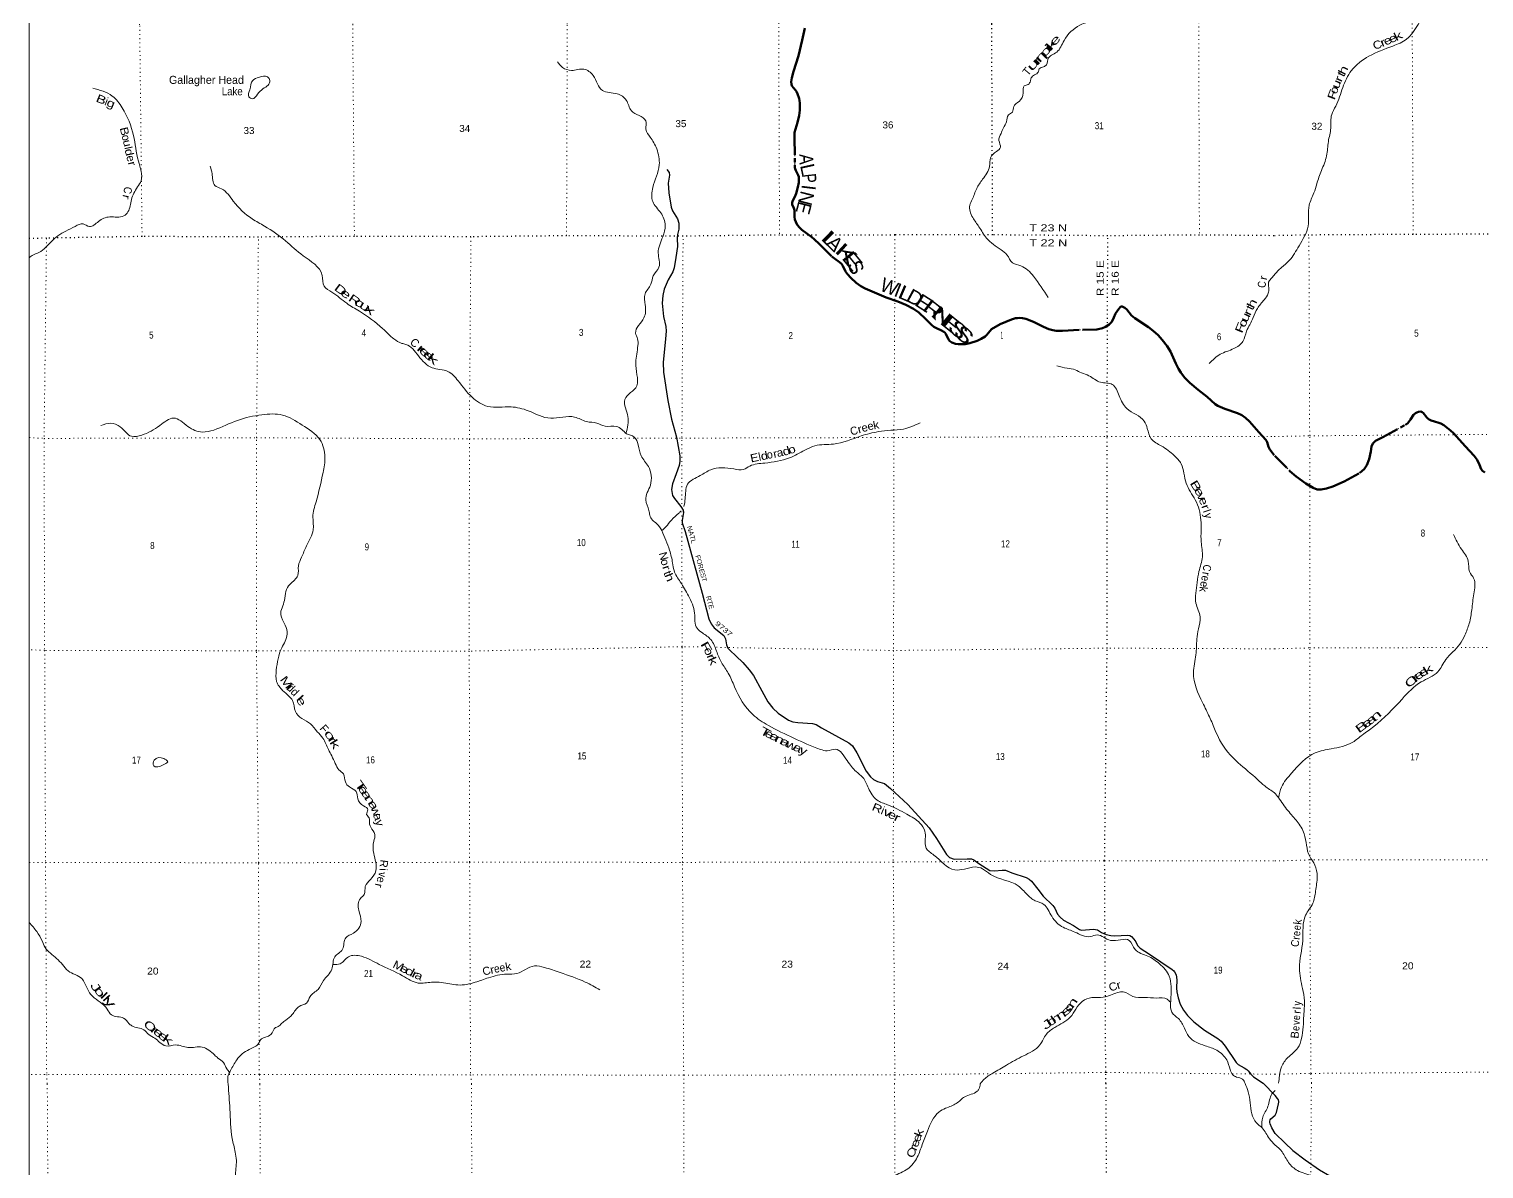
# Model space of a CAD drawing. Header units: feet. Extents: x -8 to 250644, y -192250 to 1368.
# Drawn here: x -2 to 36360, y -47975 to -19481 of the extents above; entities that cross this region are included whole.
import ezdxf
from ezdxf.enums import TextEntityAlignment as Align

# ---------------------------------------------------------------- set-up
doc = ezdxf.new("R2010")
doc.units = ezdxf.units.FT
doc.header["$LTSCALE"] = 70
for name, pattern in [('DOT_DASHED', [7.7, 5, -1.2, 0.3, -1.2]), ('DOTTED', [1.5, 0.3, -1.2]), ('LONG_DASH_SHORT_DASH', [9.9, 6, -1.2, 1.5, -1.2])]:
    doc.linetypes.add(name, pattern=pattern)
for name, color, linetype, lineweight in [('11', 7, 'LONG_DASH_SHORT_DASH', 60), ('29', 7, 'Continuous', 25), ('39', 7, 'Continuous', 13), ('4', 7, 'Continuous', 13), ('44', 7, 'DOT_DASHED', 13), ('6', 7, 'DOTTED', 25), ('7', 7, 'DOTTED', 13)]:
    doc.layers.add(name, color=color, linetype=linetype, lineweight=lineweight)
doc.layers.add('30', color=7, linetype='Continuous')
doc.layers.add('41', color=7, linetype='Continuous')

msp = doc.modelspace()

# ---------------------------------------------------------------- linework, layer by layer
at = {"layer": '11'}
for points in [[(19390.22, -19459.37), (19322.21, -19761.68), (19230.3, -20145.51), (19107.14, -20541.84), (19063.84, -20695.28), (19049.45, -20802.06), (19051.9, -20859.64), (19062.96, -20898.28), (19101.31, -20950.05), (19152.81, -21003.75), (19177.51, -21036.72), (19202.98, -21096.52), (19242.82, -21213.71), (19255.32, -21265.53), (19264.25, -21334.73), (19260.78, -21504.33), (19245.1, -21637.77), (19202.27, -21812.4), (19132.64, -22065.17), (19128.83, -22201.12), (19137.74, -22878.53), (19140.79, -22941.52), (19148.08, -22975.74), (19162.98, -23015.92), (19221.14, -23136.3), (19234.32, -23176.29), (19239.47, -23217.15), (19234.11, -23314.96), (19211.7, -23434.52), (19169.11, -23587.23), (19139.94, -23673.79), (19076.16, -23785.37), (19066.43, -23823.67), (19072.39, -23866.04), (19115.1, -23961.34), (19128.16, -24010.03), (19131.3, -24081.94), (19130.35, -24176.48), (19137.88, -24239), (19159.33, -24301.59), (19199, -24375.01), (19259.35, -24450.75), (19314.98, -24502.21), (19439.88, -24592.51), (19564.08, -24679.85), (19620.35, -24729.38), (19754.7, -24858.2), (20059.63, -25162.23), (20125.57, -25218.46), (20256.92, -25309.73), (20300.78, -25351.07), (20335.12, -25400.74), (20404.7, -25540.17), (20454.12, -25610), (20534.59, -25697.01), (20672.5, -25825.5), (20782.93, -25905.2), (20893.76, -25962.41), (21125.45, -26068.97), (21420.71, -26188.61), (21710.01, -26292.07), (21907.99, -26372.63), (22104.17, -26473.2), (22238.27, -26562.04), (22412.22, -26733.83), (22495.2, -26818.94), (22556.42, -26877.65), (22614.43, -26922.98), (22677.98, -26957.77), (22806.15, -27013.97), (22864.05, -27044.96), (22886.46, -27064.39), (22909.33, -27096.44), (22973.96, -27239.05), (23007.46, -27281.65), (23061.69, -27313.79), (23154.12, -27344.8), (23219.55, -27355.99), (23287.9, -27360.03), (23391.06, -27353.42), (23514.24, -27328.15), (23693.62, -27271.18), (23794.04, -27225.57), (23894.2, -27165.19), (23936.96, -27125.59), (24049.25, -26983.99), (24269.29, -26854.67), (24549.47, -26739.1), (24654.51, -26710.12), (24700.46, -26704.31), (24756.64, -26701.21), (24830.07, -26710.34), (24908.8, -26726.12)], [(24908.8, -26726.12), (25104.35, -26802.82), (25350.1, -26923.52), (25484.12, -26981.77), (25588.63, -27010.45), (25673, -27024), (25826.35, -27023.17), (26332.36, -26996.54), (26682.34, -26989.81), (26830.37, -26958.56), (26902.68, -26927.47), (26992.25, -26867.21), (27052.87, -26804.13), (27084.91, -26751.97), (27110.53, -26693.38), (27155.2, -26594.43), (27231.6, -26471.56), (27274.4, -26422.8), (27297.96, -26415.68), (27319.05, -26417.49), (27352.65, -26429.14), (27381.29, -26445.07), (27436.46, -26491.03), (27554.67, -26639.38), (27636.01, -26709.14), (27977.54, -26931.4), (28095.33, -27020.69), (28217.99, -27132.41), (28322.25, -27246.07), (28442.96, -27407.61), (28523.05, -27542.17), (28660.45, -27842.27), (28725.1, -27971.97), (28781.25, -28064), (28875.54, -28188), (29005.82, -28325.58), (29220.65, -28500.37), (29442.13, -28671.89), (29640.25, -28857.03), (29707.95, -28902.53), (29884.39, -28972.4), (30202.27, -29082.82), (30309.74, -29131.72), (30402.86, -29194.93), (30497.08, -29289.43), (30736.15, -29560.07), (30906.68, -29748.76), (30929.01, -29777.9), (30942.28, -29806.32), (30973.51, -29923.44), (31009.75, -29988.6), (31120.13, -30135.69)], [(31134.76, -30150.42), (31510.09, -30528.29), (31664.05, -30667.98), (31910.31, -30841.5), (32092.97, -30952.45), (32193.86, -30987.84), (32294.76, -30994), (32422.43, -30969.45), (32579.89, -30914.33), (32867.09, -30791.62), (33260.57, -30576.75), (33367.97, -30486.22), (33436.47, -30381.98), (33489.1, -30234.68), (33537.21, -30043.3), (33550.41, -29917.65), (33584.31, -29839.03), (33584.31, -29839.03), (33653.39, -29774.37), (33831.12, -29681.32), (34399.82, -29376.9), (34458.26, -29329.9), (34524.11, -29236.57), (34602.13, -29123.84), (34646.39, -29084.69), (34684.36, -29063.57), (34724.77, -29049.45), (34781.94, -29044.44), (34818.37, -29056.24), (34841, -29073.25), (34932.34, -29191.71), (34955.91, -29217.72), (34988.82, -29241.98), (35041.91, -29265.23), (35129.13, -29292.29), (35235.94, -29323.51), (35285.3, -29342.49), (35356.04, -29382.79), (35527.47, -29517.41), (35598.63, -29583.02), (35677.85, -29667.81), (35887.94, -29910.82), (36117.35, -30152.31), (36193.72, -30245.35), (36246.61, -30373.2), (36291.97, -30479.58), (36323.22, -30523.2), (36379.56, -30567.25)]]:
    msp.add_lwpolyline(points, dxfattribs=at)
at = {"layer": '29'}
msp.add_line((31142.42, -46137.51), (30842.74, -45830.65), dxfattribs=at)
for points in [[(15938.53, -22992.3), (15994.89, -23063.27), (16004.73, -23130.82), (15972.95, -23335.82), (15985.24, -23576.9), (16048.05, -23929.22), (16081.8, -24020.77), (16208.11, -24223.47), (16237.08, -24331.15), (16238.42, -24480.6), (16201.64, -24614.87), (16198.67, -24705.7), (16206.91, -24912.64), (16159.22, -25194.02), (16124.84, -25445.35), (16083.59, -25551.8), (15973.76, -25748.9), (15871.98, -25978.14), (15835.4, -26142.83), (15824.37, -26331.85), (15856.77, -26667.34), (15913.09, -26912.36), (15924.01, -27035.37), (15905.45, -27227.82), (15846.11, -27818.65), (15858.4, -28059.73), (15959.28, -28764.79), (16053.87, -29228.75), (16182.47, -29684.61), (16266.61, -30147.43), (16266.61, -30283.38), (16243.32, -30389.74), (16169.53, -30598.84), (16079.77, -30848.14), (16053.96, -30992.68), (16080.11, -31137.47), (16130.75, -31217.29), (16288.54, -31412.36), (16349.31, -31506.93), (16352.76, -31568.96), (16316.96, -31761.91), (16319.78, -31826.11), (16399.33, -32041.05), (16821.36, -33585.38), (16990.19, -34219.99), (17046.34, -34347.09), (17120.53, -34448.81), (17359.41, -34642.63), (17404.99, -34719.53), (17427.19, -34874.21), (17459.82, -34952.95), (17509.39, -35010.68), (17673.65, -35159.07), (17839.92, -35317.5), (17997.36, -35496.75), (18102.43, -35636.49), (18313, -36023.89), (18465.4, -36300.88), (18588.06, -36454.31), (18723.92, -36578.44), (18976.2, -36754.04), (19084.24, -36800.09), (19208.4, -36817.91), (19578.62, -36837.33), (19669.03, -36865.11), (19806.87, -36949.43), (20490.1, -37320.24), (20575.8, -37400.11), (20686.07, -37576.73), (20920.73, -38034.4), (21027.64, -38177.32), (21104.43, -38242.34), (21199.18, -38291.08), (21376.15, -38342.82), (21531.55, -38465.28), (21958.24, -38862.33), (22497.21, -39446.04), (22675.62, -39712.94), (22930.22, -40112.32), (23006.48, -40189.96), (23122.46, -40228.5), (23446.63, -40225.9), (23555.83, -40225.43), (23614.74, -40247.7), (23736.91, -40335.88), (24010.67, -40515.06), (24125.34, -40526.05), (24317.41, -40505.61), (24406.44, -40509.15), (24557.62, -40569.47), (24921.95, -40689.36), (24997.14, -40730.8), (25056.21, -40784), (25212.44, -40980.17), (25344.72, -41154.74), (25589.12, -41393.39), (25635.09, -41457.84), (25699.43, -41608.18), (25765.05, -41682.45), (25853.69, -41754.57), (26100.95, -41893.68)], [(26100.95, -41893.68), (26255.32, -41992.76), (26302.22, -42006.92), (26598.35, -41984.28), (26698.35, -41998.67), (26800.55, -42062.27), (26916.91, -42116.89), (27036.76, -42138.19), (27123.65, -42146.45), (27456.97, -42129.39), (27507.6, -42140.54), (27548.95, -42164.18), (27613.93, -42235.11), (27661.19, -42294.22), (27703.41, -42390.14), (27767.51, -42453.81), (28003.83, -42610.61), (28564.95, -42985.79), (28612.21, -43024.21), (28624.66, -43045.49), (28668.32, -43121.73), (28682.93, -43248.31), (28680.14, -43455.7), (28687.28, -43547.68), (28718.53, -43701), (28769.69, -43856.95), (28848.48, -44006.88), (28954.12, -44141.93), (29108.39, -44299.47), (29372.77, -44508.86), (29707.18, -44713.19), (29790.64, -44782.68), (29891.51, -44905.74), (30171.65, -45314.65), (30220.21, -45361.24), (30370.4, -45449.37), (30430.47, -45487.44), (30469.95, -45524.49), (30537.88, -45610.2), (30599.9, -45672.26), (30842.74, -45830.65)], [(31143.1, -46629.76), (31180.09, -46561.8), (31226.7, -46348.84), (31234.81, -46306.24), (31233.83, -46287.83), (31222.65, -46251.48), (31202.77, -46212.25), (31142.42, -46137.51)], [(31143.73, -47086.58), (31058.47, -46951.21), (31015.91, -46851.83), (31009.83, -46815.32), (31009.83, -46784.9), (31019.96, -46746.37), (31038.2, -46722.03), (31143.1, -46629.76)], [(31143.73, -47086.58), (31383.28, -47325.84), (31584.36, -47513.1), (31888.38, -47744.96), (32254.86, -47993.96), (32505.69, -48146.53), (32694.18, -48281.73), (32884.76, -48439.37), (33210.15, -48774.93), (33269.82, -48821.23), (33359, -48878.02), (33600.41, -48999.61), (34286.82, -49308.24), (34374.48, -49374.94), (35950.79, -50895.56), (36105.44, -51062.41), (37115.66, -52383.71), (37216.18, -52555.18), (37330.39, -52860.79), (37689.03, -54091.95), (37805.47, -54414.38), (37991.21, -54819.86), (38429.48, -55579.61)]]:
    msp.add_lwpolyline(points, dxfattribs=at)
at = {"layer": '39'}
for points in [[(29234.72, -18550.65), (28851.49, -18669.8), (28607.28, -18775.48), (28323.15, -18808.43), (27964.6, -18822.9), (27337.92, -18892.55), (27095.81, -18982.12), (26930.19, -19078.09), (26631.37, -19231.9), (26264.1, -19381.35), (25865.47, -19766.46), (25684.8, -20055.83), (25551.49, -20135.83), (25480.69, -20199.99), (25427.47, -20373.07), (25354.74, -20421.1), (25247.74, -20473.01), (25221.16, -20555.51), (25130.18, -20625.63), (25043.21, -20701.81), (25026.72, -20778.32), (24969.92, -20862.7), (24869.04, -20900.53), (24846.03, -21073.74), (24740.26, -21286.88), (24606.7, -21417.26), (24573.79, -21556.17), (24478.78, -21628.28), (24425.6, -21795.31), (24350.31, -21952.16), (24291.24, -22088.93), (24238.01, -22266.04), (24277.45, -22435.51), (24178.25, -22541.87), (24030.47, -22696.37), (24005.23, -22913.91), (23830.45, -23235.56), (23682.29, -23468.66), (23570.19, -23740.21), (23509.06, -23885.03), (23584.09, -24189.7), (23738.03, -24422.18), (23929.96, -24707.23), (24291.04, -24999.11), (24439.45, -25124.75), (24579.47, -25320.89), (24788.53, -25400.46), (25101.43, -25659.87), (25467.35, -26193.62)], [(34980.26, -18896.45), (34715.06, -19364.45), (34427.94, -19731.68), (34083.98, -19903.66), (33486.49, -20158.8), (33046.31, -20522.35), (32833.81, -20939.77), (32655.65, -21409.47), (32555.44, -21619.17), (32532.03, -21953.57), (32472.39, -22294.1), (32428.89, -22648.69), (32300.83, -23013.54), (32180.78, -23352.19), (32110.81, -23577.94), (31992.69, -23882.34), (31967.7, -24408.1), (31739.24, -24898.06), (31494.4, -25265.19), (31299.47, -25438.85), (31113.82, -25631.08)], [(14917.08, -29594.09), (14966.16, -29166.08), (14900.75, -28952.15), (14887.69, -28742.49), (15187.43, -28399.25), (15190.81, -28121.15), (15160.11, -27812.66), (15214.54, -27391.7), (15205.28, -27226.4), (15157.66, -27081.07), (15366.98, -26697.1), (15396.75, -26376.8), (15394.09, -26098.67), (15540.28, -25857.5), (15597.68, -25652.2), (15739.73, -25433.18), (15723.36, -25076.39), (15836.11, -24671.82), (15897.93, -24385.92), (15786.68, -24075.04), (15586.67, -23793.98), (15588.41, -23439.29), (15748.25, -22877.74), (15683.78, -22472.35), (15520.07, -22181.39), (15414.3, -21983.39), (15409.3, -21771.76), (15242.77, -21644.02), (15052.05, -21522.21), (14924.45, -21257.61), (14697.66, -21099.36), (14327.52, -21013.01), (14093.71, -20641.1), (13866.91, -20482.85), (13552.59, -20513.64), (13333.42, -20442.09), (13201.22, -20296.38)], [(5840.95, -20975.78), (6017.18, -20769.01), (5953.19, -20676.01), (5741.67, -20687.12), (5588.24, -20763), (5514.59, -20996.44), (5493.59, -21171.68), (5575.91, -21222.44), (5707.38, -21108.17), (5840.95, -20975.78)], [(1587.6, -20958.12), (2076.02, -21153.86), (2326.31, -21449.26), (2606.89, -22139.81), (2728.6, -22781.26), (2796.66, -23275.33), (2709.31, -23428.1), (2554.7, -23743.79), (2468.6, -24051.75), (2367.41, -24152.05), (2012.85, -24174.59), (1732.34, -24290.19), (1506.16, -24416.11), (1345.38, -24348.86), (1147.7, -24412.43), (713.52, -24652.27), (414.07, -24935.05), (244.26, -25065.26), (107.04, -25121.06), (-1.86, -25198.44)], [(4524.4, -22910.48), (4569.81, -23096.11), (4642.89, -23388.67), (4807.61, -23474.08), (5102.14, -23783.79), (5571.24, -24223.29), (5882.5, -24406.11), (6408.33, -24777.36), (6845.56, -25146.18), (7320.45, -25638.1), (7373.5, -25908.41), (7566.11, -26056.42), (7937.31, -26336.26), (8252.53, -26533.2), (8834.43, -26969.2), (9115.12, -27226.45), (9313.95, -27338.21), (9414.53, -27362.86), (9729.31, -27650.5), (10070.22, -27946.32), (10462.5, -28036.81), (10719.13, -28271.78), (11069.55, -28682.52), (11461.13, -28914.08), (12045.12, -28924.84), (12473.6, -29023.56), (13034.58, -29209.55), (13630.86, -29178.05), (13930.38, -29292.29), (14187.97, -29331.77), (14393.02, -29407.29), (14680.97, -29416.68), (14927.44, -29601.87)], [(29493.18, -27842.66), (29770.23, -27610.16), (30113.3, -27466.64), (30335.71, -27288.3), (30427.62, -27028.75), (30506.93, -26871.92), (30594.44, -26686.91), (30698.26, -26461.67), (30868.47, -26248.83), (30969.97, -26086.05), (30980.69, -25953.09), (30997.72, -25765.74), (31034.17, -25725.6), (31113.82, -25631.08)], [(25688.58, -27895.61), (25944.03, -27961.28), (26147.25, -28000.51), (26301.95, -28075.79), (26488.9, -28147.2), (26778.1, -28309.76), (27071.88, -28363.52), (27243.68, -28646.47), (27435.44, -28967.8), (27870.92, -29284.21), (27946.55, -29465.94), (28043.98, -29722.34), (28294.84, -29900.85), (28621.92, -30144.21), (28790.1, -30346.52), (28918.6, -30834.83), (29146.15, -31251.05), (29286.68, -31751.51), (29294.07, -32297.71), (29322.42, -32674.71), (29238.04, -33043.13), (29160.86, -33584.91), (29161.66, -33832.8), (29270.76, -34171.88), (29222.97, -34471.95), (29185.43, -34733.78), (29161.37, -35122.63), (29098.75, -35569.75), (29328.69, -36318.51), (29500.13, -36676.02), (29645.49, -37013.26), (29755.09, -37251.58), (30217.52, -37820.04), (30700.83, -38237.44), (30881.27, -38401.52), (31128.07, -38569.25)], [(1791.86, -29393.36), (2037.85, -29334.03), (2275.05, -29423.81), (2557.86, -29660.91), (2811.75, -29631.85), (3266.07, -29392.11), (3609.36, -29204.26), (3966.82, -29413.49), (4330.65, -29554.23), (4612.85, -29503.14), (5204.12, -29262.01), (5819.06, -29121.77), (6332.57, -29130.19), (6822.76, -29378.33), (7266.05, -29743.14), (7392.8, -30179.05), (7344.58, -30565.78), (7169.79, -31298.56), (7091.4, -31677.08), (7101.92, -31995.56), (6928.74, -32401.86), (6808.52, -32685.47), (6730.96, -32896.73), (6713.65, -33140.51), (6519.23, -33359.28), (6415.65, -33536.15), (6380.3, -33763.73), (6287.92, -34120.02), (6397.41, -34380.51), (6448.66, -34606.46), (6314.05, -34950.47), (6176.39, -35506.07), (6185.07, -35788.26), (6335.01, -36012.66), (6491.41, -36154.46), (6583.5, -36265.73), (6654.67, -36536.12), (6818.93, -36716.24), (7029.74, -36850.23), (7199.97, -37044.49), (7340.14, -37208.39), (7479.72, -37493.2), (7561.52, -37648.76), (7651.21, -37840.63), (7739.06, -37996.22), (7855.35, -38101.56), (7902.7, -38301.3), (8006.81, -38426.73), (8169.38, -38540.35), (8212.8, -38721.93), (8358.95, -38897.94), (8465.2, -38997.18), (8434.43, -39111.92), (8496.42, -39200.88), (8502.09, -39277.49), (8537.57, -39434.85), (8641.41, -39614.7), (8612.4, -39779.83), (8612.9, -40088.18), (8665.16, -40519.71), (8531.16, -40738.76), (8401.39, -40917.53), (8372.25, -41110.87), (8277.08, -41215.23), (8237.37, -41509.29), (8296.4, -41791.71), (8103.64, -42083.05), (7911.76, -42197.04), (7829.79, -42484.85), (7639.55, -42673.42), (7565.53, -42983.44), (7354.67, -43268.65), (7220.69, -43485.69), (7020.43, -43664.13), (6928.97, -43832.99), (6747.33, -43912.77), (6575.14, -44117.54), (6415.35, -44257.88), (6314.28, -44333.99), (6223.24, -44416.2), (6158.68, -44440.09), (6039.01, -44612.85), (5784.61, -44744.69), (5735.82, -44837.17), (5501.46, -44987.24), (5188.02, -45247.79), (5031.62, -45517.12), (4966.41, -45674.02), (4972.76, -45855.08)], [(22269.97, -29320.78), (21854.32, -29478.07), (21537.98, -29508.85), (21227.66, -29543.7), (20794.13, -29652.54), (20100.34, -29854.9), (19638.94, -29897.1), (19388.66, -30008.8), (19005.08, -30198.49), (18384.15, -30328.63), (18013.21, -30405.51), (17853.7, -30487.41), (17616.11, -30476.23), (17033.99, -30495.71), (16773.46, -30643.64), (16454.2, -30859.82), (16409.03, -31034.95), (16362.92, -31403.55), (16359.37, -31413.73)], [(14925.76, -29601.21), (15122.75, -29678.71), (15224.49, -29874.67), (15297.66, -30149.1), (15475.59, -30415.95), (15525.67, -30881.73), (15409.07, -31247.98), (15490.31, -31518.42), (15513.93, -31631.39), (15579.78, -31754.63), (15686.06, -31847.83), (15812.11, -32017.7)], [(16289.12, -31527.55), (16237.16, -31584.35), (16051.04, -31754.79), (15915.27, -31925.47), (15812.11, -32017.7)], [(15812.11, -32017.7), (16005.05, -32508.33), (16082.03, -32827.11), (16117.36, -33014.7), (16275.05, -33301.61), (16476.76, -33647.17), (16631.69, -34085.22), (16692.28, -34460.36), (16828.66, -34575.87), (17037.29, -34744.11), (17178.88, -35028.93), (17304.35, -35315.69), (17474.22, -35582.5), (17629.65, -35919.79), (18085.4, -36617.19), (18474.78, -36887.04), (19111.63, -37206.39), (19776.87, -37487.59), (19945.88, -37520.62), (20149.47, -37483.27), (20446.13, -37768.8), (20672.36, -38041.92), (20834.77, -38187.78), (20978.46, -38456.49), (21188.47, -38751.7), (21455.73, -38871.84), (21933.9, -39105.82), (22265.11, -39329.04), (22386.95, -39533.16), (22398.12, -39720.64), (22419.13, -39952.5), (22613.61, -40130.75), (23133.42, -40497.94), (23375.17, -40480.92), (23643.3, -40425.73), (23828.36, -40470.92), (24031.07, -40612.93), (24720.45, -40898.27), (24934.9, -41108.86), (25147.59, -41271.08), (25360.61, -41362.75), (25556.52, -41659.92), (25847.19, -41935.35), (26134.6, -42053.57), (26524.75, -42166.22), (26696.13, -42126.7), (27025.76, -42261.24), (27494.99, -42263.41), (27640.92, -42485.78), (27960.31, -42654.53), (28247.37, -42843.28), (28495.55, -43158.83), (28542.62, -43417.01), (28528.5, -43830.1), (28561.61, -44060), (28723.98, -44215.93), (28875.85, -44456.46), (28987.6, -44666.58), (29389.26, -44896.17), (29680.73, -45008.37), (29931.28, -45251.37), (30018.71, -45491.6), (30080.52, -45618.85), (30178.91, -45679.77), (30327.68, -45732.86), (30391.32, -45836.73)], [(35599.7, -32118.08), (35797.86, -32480.17), (35969.71, -32783.92), (36002.52, -33043.67), (36103.58, -33210.62), (36108.49, -33601.35), (36057.02, -33996.24), (35993.36, -34336.78), (35883.27, -34631.1), (35758.93, -34858.98), (35409.41, -35240.45), (35206.72, -35547.06), (34794.49, -35799.77), (34316.19, -36227.86), (33606.91, -36916.3), (33319.44, -37128.44), (33082.22, -37306.22), (32542.93, -37472.61), (32146.46, -37572.21), (31553.56, -38079.11), (31300.63, -38430.15), (31223.66, -38695.18)], [(3468.46, -37799.12), (3364.15, -37713.99), (3126.3, -37755.22), (3111.52, -37894.21), (3347.24, -37877.16), (3468.46, -37799.12)], [(31128.07, -38569.25), (31224.7, -38692.16), (31461.04, -39017.91), (31693.23, -39289.3), (31867.09, -39595.05), (32005.31, -40162.73), (32136.68, -40377.95), (32191.71, -40665.84), (32154.27, -41030.49), (32084.48, -41334.79), (31903.92, -41633.29), (31832.86, -42265.9), (31747.83, -42958.96), (31825.49, -43462.32), (31872.51, -43772.4), (31857.22, -44139.01), (31804.15, -44711.15), (31706.02, -44951.06), (31458.88, -45191.3), (31302.33, -45421.27), (31252.49, -45644.96), (31226.04, -45828.28)], [(-2.06, -41815.87), (189.05, -42042.42), (322.84, -42276.82), (396.56, -42438.39), (685.22, -42711.8), (831.48, -42867.65), (971.68, -43025.5), (1317.13, -43218.56), (1454.82, -43477.16), (1578.81, -43655.09), (1951.81, -43979.27), (2055.82, -44124.86), (2361.53, -44206.88), (2493.8, -44340.51), (2564.01, -44397.26), (2865.6, -44499.43), (2991.9, -44616.9), (3142.49, -44708.29), (3266.84, -44813.66), (3413.44, -44898.99), (3659.25, -44875.94), (3969.09, -44939.85), (4327.62, -44929.41), (4630.77, -45124.29), (4716.98, -45203.29), (4857.4, -45316.8), (4939.2, -45472.36), (5007.55, -45560.76)], [(7607.99, -42860.83), (7771.63, -42845.33), (7979.91, -42672.98), (8304.22, -42660.37), (8748.31, -42861.94), (9334.97, -43148.82), (9722.78, -43327.97), (10057.19, -43307.34), (10308.9, -43314.55), (10715.41, -43376.89), (11150.76, -43308.37), (11483.62, -43195.03), (11935.18, -43104.42), (12189.02, -43087.45), (12626.97, -42900.03), (12878.53, -42937.47), (13268.6, -43066.24), (13899.81, -43302.94), (14265.41, -43494.08)], [(28525.96, -43808.44), (28440.39, -43728.92), (28174.67, -43703.51), (27874.68, -43686), (27582.78, -43662.48), (27345.69, -43548.52), (27204.64, -43563.99), (26847.6, -43681.25), (26561.56, -43692.02), (26319.42, -43787.63), (26021.43, -44183.28), (25633.5, -44437.44), (25425.22, -44609.8), (25260.79, -44875.07), (24850.61, -45149.27), (24424.53, -45381.08), (24087.21, -45583.08), (23866.95, -45733.21), (23772.06, -45844.76)], [(4972.76, -45855.08), (5016.12, -46478.66), (5075.31, -47211.79), (5150.17, -47554.15), (5178.58, -47761.6), (5150.84, -48162.44), (5207.73, -48637.75), (5264.57, -49064.73), (5299.34, -49560.2), (5213.15, -49898.64), (5248.08, -50533.09), (5425.89, -51129.17), (5609.55, -51558.07), (5734.42, -51610.35), (5861.47, -51813.7), (5972.36, -51966.7), (6153.75, -52165.98), (6204.32, -52379.45), (6383.72, -52596.86), (6486.63, -52812.31), (6617.89, -53188.88), (6807.31, -53355.93), (6942.41, -53561.28), (6870.14, -53744.62), (6993.09, -53879.49), (7089.83, -53980.13), (7172.7, -54284.22), (7493.21, -54670.73), (7566, -54958.71), (7618.58, -55178.22), (7854.36, -55405.66), (8013.65, -55635.17), (8154.86, -55906.99), (8267.9, -56184.87), (8644.7, -56502.86), (9100.07, -56873.16), (9261.21, -56961.67), (9478.9, -57211.28), (9724.7, -57394.41), (9807.49, -57628), (9878.2, -57853.54), (9880.33, -57962.3), (10061.8, -58222.01), (10371.98, -58370.85), (10583.76, -58741.32), (10730.82, -58841.92), (10902.03, -58924.39), (11061.45, -59278.78), (11222.96, -59695.61), (11414.53, -59989.55), (11533.42, -60102.26), (11646.47, -60388.2), (11813.74, -60551.24), (11912.66, -60808.99), (12019.77, -61183.55), (12239.53, -61489.56), (12515.59, -61725.03), (12638.65, -61962.62), (12642.88, -62149.94), (12677.31, -62333.21), (12627.27, -62597.1), (12587.24, -62808.62), (12625.99, -63259.78), (12681, -63851.91), (12709.47, -64117.77), (12830.57, -64403.7), (12760.46, -64717.97), (12579.79, -65173.3), (12586.17, -65479.45), (12838.33, -65960.67), (12987.85, -66456.06), (12964.03, -66758.21), (13002.7, -67142.9), (13069.41, -67398.65), (13057.51, -67551.74), (13078.01, -67894.14), (13303.92, -68290.78), (13439.03, -68506.21), (13368.76, -68673.44), (13298.76, -69084.38), (13184.56, -69586), (13031.71, -69713), (12784.22, -69815.89), (12502.56, -69977.22), (12253.01, -70039.83), (12082.04, -70168.86), (12035.89, -70303.84), (11794.51, -70475.22), (11651.73, -70612.28), (11505.03, -70839.98), (11354.11, -70892.46)], [(20064.14, -50347.67), (20283.09, -49916.48), (20451.87, -49630.34), (20622.61, -49285.8), (20954.46, -49013.65), (21097.27, -48902.77), (21272.28, -48789.86), (21352.57, -48572.27), (21378.5, -48362.77), (21597.7, -48157.17), (21957.84, -47973.63), (22197.07, -47679.4), (22321.54, -47365.1), (22450, -47028.64), (22737.35, -46555.1), (22906.34, -46458.3), (23169.92, -46341.3), (23385.14, -46171.96), (23695, -46032.76), (23737.21, -45980.37), (23772.06, -45844.76)], [(30391.32, -45836.73), (30471.04, -46046.23), (30560.22, -46596.05), (30677.24, -46825.59), (30816.27, -46948.36), (30999.77, -47220.15), (31138.25, -47372.61)], [(30809.47, -46939.66), (30832.09, -46682.47), (30962.63, -46408.45), (31062.95, -46100.21), (31140.55, -46017.26)], [(31138.25, -47372.61), (31315.01, -47548.67), (31477.87, -47817.46), (31700.63, -48013.33), (32082.03, -48151.7), (32253.74, -48241.17), (32427.85, -48685.12), (32542.2, -48924.03), (32800.94, -49083.39), (33103.58, -49184.04), (33426.67, -49332.89), (33906.65, -49462.53), (34374.79, -49626.49), (34737.4, -49964.41), (34793.14, -50169.48), (34939.48, -50375.95), (35179.45, -50438.75), (35389.13, -50485.65), (35555.31, -50649.68), (35781.64, -51077.16), (35921.81, -51561.64), (36087.85, -51705.52), (36192.78, -51743.07), (36394.47, -51800.1), (36579.53, -52076.8), (36717.36, -52216.85), (36828.62, -52594.76), (36918.46, -52781.47), (37029.87, -52883.43), (37306.23, -53266.26), (37380.78, -53872.04), (37451.09, -54445.62), (37595.63, -54684.33), (37878.82, -54885.82), (37930.26, -55050.64), (37834.47, -55174.17), (37725.43, -55422.67), (37796.85, -55565.19), (37883.81, -55921.12), (37842.03, -55993.92), (37811.75, -56091.79)]]:
    msp.add_spline(points, degree=3, dxfattribs=at)
at = {"layer": '4'}
msp.add_lwpolyline([(0, -0.01), (31078.95, 21.37), (62157.81, 85.49), (93236.57, 192.37), (124315.15, 341.99), (155393.5, 534.37), (186473.05, 772.71), (217549.25, 1047.36), (248626.55, 1367.98), (250643.68, -181929.51), (219314.24, -182252.73), (187984.4, -182532.85), (156654.22, -182769.89), (125323.73, -182963.82), (93993, -183114.66), (62662.1, -183222.4), (31331.08, -183287.03), (0, -183308.59)], close=True, dxfattribs=at)
msp.add_lwpolyline([(0, -0.01), (31078.95, 21.37), (62157.81, 85.49), (93236.57, 192.37), (124315.15, 341.99), (155393.5, 534.37), (186473.05, 772.71), (217549.25, 1047.36), (248626.55, 1367.98), (250643.68, -181929.51), (219314.24, -182252.73), (187984.4, -182532.85), (156654.22, -182769.89), (125323.73, -182963.82), (93993, -183114.66), (62662.1, -183222.4), (31331.08, -183287.03), (0, -183308.59)], close=True, dxfattribs=at)
at = {"layer": '44'}
for points in [[(19390.22, -19459.37), (19322.21, -19761.68), (19230.3, -20145.51), (19107.14, -20541.84), (19063.84, -20695.28), (19049.45, -20802.06), (19051.9, -20859.64), (19062.96, -20898.28), (19101.31, -20950.05), (19152.81, -21003.75), (19177.51, -21036.72), (19202.98, -21096.52), (19242.82, -21213.71), (19255.32, -21265.53), (19264.25, -21334.73), (19260.78, -21504.33), (19245.1, -21637.77), (19202.27, -21812.4), (19132.64, -22065.17), (19128.83, -22201.12), (19137.74, -22878.53), (19140.79, -22941.52), (19148.08, -22975.74), (19162.98, -23015.92), (19221.14, -23136.3), (19234.32, -23176.29), (19239.47, -23217.15), (19234.11, -23314.96), (19211.7, -23434.52), (19169.11, -23587.23), (19139.94, -23673.79), (19076.16, -23785.37), (19066.43, -23823.67), (19072.39, -23866.04), (19115.1, -23961.34), (19128.16, -24010.03), (19131.3, -24081.94), (19130.35, -24176.48), (19137.88, -24239), (19159.33, -24301.59), (19199, -24375.01), (19259.35, -24450.75), (19314.98, -24502.21), (19439.88, -24592.51), (19564.08, -24679.85), (19620.35, -24729.38), (19754.7, -24858.2), (20059.63, -25162.23), (20125.57, -25218.46), (20256.92, -25309.73), (20300.78, -25351.07), (20335.12, -25400.74), (20404.7, -25540.17), (20454.12, -25610), (20534.59, -25697.01), (20672.5, -25825.5), (20782.93, -25905.2), (20893.76, -25962.41), (21125.45, -26068.97), (21420.71, -26188.61), (21710.01, -26292.07), (21907.99, -26372.63), (22104.17, -26473.2), (22238.27, -26562.04), (22412.22, -26733.83), (22495.2, -26818.94), (22556.42, -26877.65), (22614.43, -26922.98), (22677.98, -26957.77), (22806.15, -27013.97), (22864.05, -27044.96), (22886.46, -27064.39), (22909.33, -27096.44), (22973.96, -27239.05), (23007.46, -27281.65), (23061.69, -27313.79), (23154.12, -27344.8), (23219.55, -27355.99), (23287.9, -27360.03), (23391.06, -27353.42), (23514.24, -27328.15), (23693.62, -27271.18), (23794.04, -27225.57), (23894.2, -27165.19), (23936.96, -27125.59), (24049.25, -26983.99), (24269.29, -26854.67), (24549.47, -26739.1), (24654.51, -26710.12), (24700.46, -26704.31), (24756.64, -26701.21), (24830.07, -26710.34), (24908.8, -26726.12)], [(24908.8, -26726.12), (25104.35, -26802.82), (25350.1, -26923.52), (25484.12, -26981.77), (25588.63, -27010.45), (25673, -27024), (25826.35, -27023.17), (26332.36, -26996.54), (26682.34, -26989.81), (26830.37, -26958.56), (26902.68, -26927.47), (26992.25, -26867.21), (27052.87, -26804.13), (27084.91, -26751.97), (27110.53, -26693.38), (27155.2, -26594.43), (27231.6, -26471.56), (27274.4, -26422.8), (27297.96, -26415.68), (27319.05, -26417.49), (27352.65, -26429.14), (27381.29, -26445.07), (27436.46, -26491.03), (27554.67, -26639.38), (27636.01, -26709.14), (27977.54, -26931.4), (28095.33, -27020.69), (28217.99, -27132.41), (28322.25, -27246.07), (28442.96, -27407.61), (28523.05, -27542.17), (28660.45, -27842.27), (28725.1, -27971.97), (28781.25, -28064), (28875.54, -28188), (29005.82, -28325.58), (29220.65, -28500.37), (29442.13, -28671.89), (29640.25, -28857.03), (29707.95, -28902.53), (29884.39, -28972.4), (30202.27, -29082.82), (30309.74, -29131.72), (30402.86, -29194.93), (30497.08, -29289.43), (30736.15, -29560.07), (30906.68, -29748.76), (30929.01, -29777.9), (30942.28, -29806.32), (30973.51, -29923.44), (31009.75, -29988.6), (31120.13, -30135.69)], [(31134.76, -30150.42), (31510.09, -30528.29), (31664.05, -30667.98), (31910.31, -30841.5), (32092.97, -30952.45), (32193.86, -30987.84), (32294.76, -30994), (32422.43, -30969.45), (32579.89, -30914.33), (32867.09, -30791.62), (33260.57, -30576.75), (33367.97, -30486.22), (33436.47, -30381.98), (33489.1, -30234.68), (33537.21, -30043.3), (33550.41, -29917.65), (33584.31, -29839.03), (33584.31, -29839.03), (33653.39, -29774.37), (33831.12, -29681.32), (34399.82, -29376.9), (34458.26, -29329.9), (34524.11, -29236.57), (34602.13, -29123.84), (34646.39, -29084.69), (34684.36, -29063.57), (34724.77, -29049.45), (34781.94, -29044.44), (34818.37, -29056.24), (34841, -29073.25), (34932.34, -29191.71), (34955.91, -29217.72), (34988.82, -29241.98), (35041.91, -29265.23), (35129.13, -29292.29), (35235.94, -29323.51), (35285.3, -29342.49), (35356.04, -29382.79), (35527.47, -29517.41), (35598.63, -29583.02), (35677.85, -29667.81), (35887.94, -29910.82), (36117.35, -30152.31), (36193.72, -30245.35), (36246.61, -30373.2), (36291.97, -30479.58), (36323.22, -30523.2), (36379.56, -30567.25)]]:
    msp.add_lwpolyline(points, dxfattribs=at)
at = {"layer": '6'}
for points in [[(24081.41, -24625.3), (24058.97, -19355.03), (24046.98, -14006.2), (24064.91, -8715.96), (24085.07, -3383.41), (24170.43, 12.93)], [(19675.05, -24630.59), (18754.52, -24628.88), (16343.69, -24658.04), (13431.58, -24648.61), (11040.92, -24671.81), (8128.8, -24662.38), (5730.12, -24679.5), (2822.05, -24666.05), (433.31, -24707.4), (0, -24718.28)], [(31112.87, -24645.81), (29249.17, -24629.05), (26959.22, -24648.69), (24081.41, -24625.3), (21640.5, -24628.12), (20064.55, -24631.31)], [(26907.92, -45835.67), (26908.93, -45543.73), (26880.47, -40269.39), (26942.8, -34961.22), (26942.64, -29662.83), (26959.22, -24648.69)], [(39714.25, -24609.45), (37306.45, -24607.44), (34592.01, -24613.61), (31986.32, -24629.61), (31112.87, -24645.81)], [(26907.92, -45835.67), (26931.35, -50878.72), (26951.27, -56153.9), (26943.02, -61439.16), (26938.86, -66786.87), (26964.81, -72047.94), (26996.82, -77331.17), (27008.71, -82624.48), (27018.59, -87925.85)]]:
    msp.add_lwpolyline(points, dxfattribs=at)
at = {"layer": '7'}
msp.add_line((21640.5, -24628.12), (21635.48, -25849.17), dxfattribs=at)
for points in [[(2822.05, -24666.05), (2761.44, -19375.45), (2795.69, -14042.96), (2837.82, -8746.78), (2831.47, -3480.61), (2750.48, 0.16)], [(8056.14, 1.44), (8037.55, -3468.18), (8086.05, -8767.02), (8078.15, -14065.37), (8086.37, -19361.78), (8128.8, -24662.38)], [(18706.6, 7.75), (18717.84, -3398.9), (18689.66, -8725.37), (18732.04, -14036.04), (18734.25, -19326.37), (18754.52, -24628.88)], [(34592.01, -24613.61), (34567.92, -19300.33), (34566.01, -13999.08), (34507.72, -8697.95), (34511.7, -3332.24), (34480.35, 26.31)], [(29186.85, -3288.09), (29174.48, -8675.1), (29198.58, -14017.93), (29230.98, -19312.44), (29249.17, -24629.05)], [(13431.58, -24648.61), (13447.57, -19344.25), (13408.76, -14722.1)], [(433.31, -24707.4), (372.47, -29713.28), (386.72, -35011.73), (409.02, -40312.24), (437.63, -45612.94), (452.1, -45851.66)], [(5767.85, -45850.93), (5752.15, -45611.15), (5731.81, -40322.74), (5681.32, -35022.11), (5681.3, -29697.52), (5730.12, -24679.5)], [(11040.92, -24671.81), (11002, -29724.14), (11000.1, -35030.58), (11008.41, -40308.85), (11032.66, -45621.46), (11056.11, -45848.96)], [(16365.21, -45845.75), (16359.48, -45631.99), (16329.23, -40311.29), (16317.44, -34920.14), (16314.97, -29684.22), (16343.69, -24658.04)], [(32048.15, -45828.98), (32034.3, -45587.18), (32007.52, -40251.35), (32007.63, -34950.09), (32005.72, -29648.84), (31986.32, -24629.61)], [(21633.93, -26224.75), (21613.62, -29690.59), (21605.59, -35015.14), (21599.61, -39037.55)], [(0, -29692.03), (372.47, -29713.28), (5681.3, -29697.52), (11002, -29724.14), (16306.81, -29706.35), (21613.62, -29690.59), (26942.64, -29662.83), (31119.77, -29666.54)], [(31119.77, -29666.54), (32005.72, -29648.84), (37333.86, -29606.51), (42609.73, -29606.6), (47915.78, -29588.49), (53211.76, -29574.43), (58527.88, -29560.32), (62239.34, -29548.53)], [(31127.07, -34972.55), (32007.63, -34950.09), (37297.57, -34938.06), (42609.62, -34901.81), (47897.61, -34917.98), (53195.63, -34913.99), (58479.53, -34897.94), (62253.97, -34869.09)], [(16717.83, -34927.33), (16317.44, -34920.14), (11000.1, -35030.58), (5681.32, -35022.11), (386.72, -35011.73), (0, -34996.21)], [(31127.07, -34972.55), (26944.83, -34957.2), (21605.59, -35015.14), (17107.54, -34934.33)], [(21599.22, -39298.93), (21597.73, -40303.41), (21636.05, -45622.13), (21632.07, -45841.37)], [(0, -40315.52), (409.02, -40312.24), (5731.81, -40322.74), (8712.53, -40314.89)], [(9042.73, -40314.02), (11008.41, -40308.85), (16329.23, -40311.29), (21597.73, -40303.41), (26880.47, -40269.39), (31134.36, -40275.61)], [(31134.36, -40275.61), (32007.52, -40251.35), (37307.56, -40249.36), (42625.7, -40239.28), (47937.78, -40217.13), (53207.6, -40209.17), (58533.81, -40205.12), (62268.62, -40193.2)], [(31141.69, -45607.61), (26906.82, -45563.87), (21636.05, -45622.13), (16359.48, -45631.99), (11032.66, -45621.46), (5752.15, -45611.15), (389.01, -45614.56), (0, -45618.06)], [(31141.69, -45607.61), (32034.3, -45587.18), (37289.33, -45550.66), (42607.44, -45526.48), (47927.58, -45508.34), (53245.8, -45532.5), (58517.87, -45536.25), (62283.22, -45501.86)], [(452.1, -45851.66), (479.52, -50923.1), (495.43, -56214.39), (581.74, -61443.19), (615.81, -66772.75), (569.13, -71898.92), (592.44, -77200.53), (564.73, -82489.59), (586.72, -87809.08)], [(5858.96, -87793.36), (5873.27, -82526.22), (5829.18, -77245.02), (5855.54, -71949.67), (5873.98, -66777.19), (5833.88, -61457.71), (5771.72, -56220.83), (5779.96, -50919.45), (5767.85, -45850.93)], [(11056.11, -45848.96), (11068.32, -50923.87), (11082.21, -56201.07), (11104.13, -61468.19), (11130.16, -66697.67), (11156.02, -71988.32), (11135.71, -77293.74), (11143.53, -82546.77), (11155.41, -87825.98)], [(16458.26, -66256.9), (16376.38, -61460.53), (16388.65, -56169.22), (16366.72, -50892.03), (16365.21, -45845.75)], [(21631.18, -45841.33), (21640.98, -50882.36), (21683.06, -56177.66), (21658.69, -61450.86), (21665.02, -66730.74), (21702.55, -71985.09), (21708.41, -77290.49), (21714.96, -80801.39)], [(32048.15, -45828.98), (32015.91, -50877.46), (32033.66, -56180.91), (32046.83, -61433.59), (32049.19, -66812.11), (32054.74, -72097.52), (32078.42, -77384.81), (32079.61, -81179.11)]]:
    msp.add_lwpolyline(points, dxfattribs=at)

# ---------------------------------------------------------------- texts
at = {"layer": '30'}
for s, rotation, width, p in [('NATL', 285.284, 1.1, (16500.23, -32134.79)), ('FOREST', 285.284, 1.05, (16737.96, -32976.95)), ('RTE', 284.898, 1.05, (16958.57, -33828.89)), ('9737', 319.445, 1.4, (17323.26, -34518.41))]:
    msp.add_text(s, height=120, rotation=rotation, dxfattribs=dict(at, width=width)).set_placement(p, align=Align.CENTER)
at = {"layer": '41'}
for s, rotation, width, p in [('e', 49.87, 1.85, (25712.74, -19822.87)), ('e', 23.84, 1.3, (34118.91, -19800.76)), ('k', 25.958, 1.55, (34257.39, -19738.36)), ('p', 46.798, 2.05, (25465.23, -20108.6)), ('i', 49.87, 1.7, (25551.87, -20013.71)), ('k', 49.87, 2.05, (25625.45, -19926.42)), ('C', 22.529, 1.15, (33733.97, -19964.16)), ('r', 22.843, 1.45, (33873.51, -19905.51)), ('e', 22.843, 1.3, (33987.37, -19858.3)), ('u', 46.798, 2.1, (25160.57, -20439.69)), ('r', 46.798, 2.2, (25266.89, -20326.96)), ('n', 46.798, 2.05, (25354.4, -20228.39)), ('r', 66.778, 1.45, (32822.47, -20760.22)), ('h', 63.937, 1.45, (32930.97, -20550.29)), ('t', 62.722, 1.3, (32879.82, -20650.33)), ('F', 69.238, 1.55, (32667.22, -21153.26)), ('o', 69.218, 1.2, (32706.63, -21037.38)), ('u', 66.778, 1.45, (32762.95, -20895.74)), ('B', 338.161, 1.4, (1766.13, -21331.32)), ('g', 338.161, 1.35, (2008.06, -21428.27)), ('B', 283.337, 1.2, (2287.05, -22058.35)), ('u', 282.15, 1.15, (2357.47, -22353.5)), ('d', 282.15, 1.2, (2404.65, -22579.75)), ('e', 284.474, 1.05, (2443.32, -22737.16)), ('r', 284.474, 1.2, (2476.78, -22866.76)), ('r', 256.418, 1.15, (2336.82, -23656.48)), ('C', 260.19, 0.9, (2367.42, -23494.98)), ('C', 83.119, 0.85, (30908.14, -25876.94)), ('r', 78.389, 1.1, (30939.35, -25717.7)), ('D', 322.848, 1.6, (7726.31, -26077.44)), ('e', 322.848, 1.7, (7853.1, -26173.51)), ('R', 325.889, 1.55, (8081.72, -26337.44)), ('o', 329.247, 1.5, (8210.95, -26412.32)), ('u', 328.169, 1.7, (8336.44, -26491.12)), ('x', 324.882, 2, (8453.34, -26575.72)), ('r', 65.401, 1.5, (30547.04, -26600.41)), ('t', 65.106, 1.25, (30599.42, -26482.76)), ('h', 64.105, 1.45, (30652.37, -26381.77)), ('F', 67.711, 1.6, (30360.12, -26982.51)), ('o', 63.437, 1.35, (30420.71, -26867.87)), ('u', 64.727, 1.5, (30484.84, -26727.35)), ('r', 317.11, 2.15, (9733.43, -27545.13)), ('e', 317.11, 1.95, (9822, -27629.1)), ('e', 318.542, 1.9, (9926.84, -27718.26)), ('k', 319.56, 2.1, (10026.08, -27803.59)), ('r', 15.73, 1.2, (20785.59, -29576.79)), ('e', 14.631, 1.05, (20904.59, -29538.83)), ('e', 14.631, 1.05, (21051.6, -29498.27)), ('k', 10.827, 1.1, (21185.24, -29474.98)), ('E', 11.709, 1.2, (18147.67, -30293.06)), ('d', 11.623, 1.2, (18393.43, -30243.18)), ('r', 12.052, 1.1, (18665.69, -30190.93)), ('a', 12.052, 1.1, (18784.54, -30161.49)), ('d', 17.421, 1.3, (18954.02, -30123.58)), ('o', 21.025, 1.2, (19096.99, -30079.96)), ('B', 301.075, 1.6, (29074.55, -30952.12)), ('e', 299.363, 1.45, (29160.08, -31094.2)), ('v', 295.073, 1.4, (29213.04, -31210.53)), ('e', 291.461, 1.25, (29259.75, -31319.8)), ('r', 290.328, 1.35, (29313.53, -31461.28)), ('N', 285.707, 1.05, (15762.47, -32681.35)), ('o', 286.391, 1.1, (15798.89, -32833.87)), ('r', 288.175, 1.3, (15836.81, -32977.28)), ('t', 291.052, 1.1, (15866.22, -33107.6)), ('h', 292.428, 1.35, (15915.12, -33224.11)), ('C', 262.724, 0.85, (29341.4, -32938.83)), ('e', 261.062, 0.9, (29303.53, -33199.12)), ('F', 299.354, 1.8, (16839.47, -34979.17)), ('o', 296.538, 1.35, (16895.5, -35079.13)), ('r', 292.538, 1.4, (16951.23, -35205.28)), ('k', 293.238, 1.45, (16999.71, -35316.76)), ('r', 41.28, 2.1, (34708.69, -35769.22)), ('e', 36.788, 1.7, (34794.21, -35702.52)), ('e', 32.421, 1.55, (34893.95, -35636.69)), ('k', 31.421, 1.75, (35012.49, -35573.39)), ('M', 305.613, 1.4, (6347.39, -35867.54)), ('i', 310.59, 1.7, (6440.41, -35994.93)), ('C', 41.28, 1.65, (34599.83, -35864.21)), ('l', 310.968, 1.65, (6694.92, -36269.47)), ('e', 300.122, 1.5, (6714.7, -36334.11)), ('e', 36.695, 1.7, (33488.88, -36904.49)), ('a', 36.695, 1.8, (33600.63, -36821.2)), ('n', 39.99, 1.95, (33716.36, -36720.07)), ('o', 309.365, 1.8, (7437.52, -37196.09)), ('T', 331.064, 1.65, (18353.94, -37145.05)), ('e', 332.665, 1.4, (18454.37, -37191.68)), ('a', 332.665, 1.5, (18582.92, -37255.68)), ('B', 36.156, 1.75, (33357.21, -37001.75)), ('r', 302.543, 1.75, (7499.87, -37300.13)), ('k', 301.328, 1.7, (7557.02, -37407.05)), ('n', 334.073, 1.45, (18714.35, -37324.58)), ('a', 334.073, 1.45, (18846.77, -37388.95)), ('w', 334.073, 1.4, (19012.78, -37469.81)), ('a', 335.856, 1.4, (19165.29, -37537.28)), ('y', 335.856, 1.4, (19310.02, -37607.9)), ('T', 304.977, 1.85, (8202.24, -38468.54)), ('e', 304.977, 1.65, (8271.15, -38557.16)), ('a', 304.977, 1.75, (8353.42, -38676.11)), ('n', 304.977, 1.75, (8433.97, -38800.42)), ('a', 302.433, 1.65, (8519.02, -38929.1)), ('w', 293.104, 1.35, (8580.84, -39066.05)), ('R', 337.22, 1.3, (21158.97, -39048.54)), ('y', 284.899, 1.15, (8664.07, -39348.93)), ('a', 288.584, 1.25, (8618.42, -39201.3)), ('i', 336.954, 1.05, (21296.82, -39107.71)), ('v', 334.184, 1.45, (21410.75, -39156.07)), ('e', 334.184, 1.35, (21531.75, -39214.67)), ('r', 333.669, 1.55, (21655.32, -39280.31)), ('v', 264.239, 0.9, (8735.42, -40606.46)), ('r', 258.594, 1.1, (8645.99, -40872.59)), ('e', 83.698, 0.85, (31770.79, -42098.99)), ('e', 83.698, 0.85, (31785.31, -41953.22)), ('C', 80.817, 0.9, (31738.04, -42351.14)), ('M', 333.94, 1.2, (9187.07, -42987.44)), ('e', 333.94, 1.35, (9335.61, -43060.09)), ('e', 10.023, 0.95, (11704.5, -43063.26)), ('e', 10.023, 0.95, (11844.27, -43037.86)), ('k', 10.182, 1.1, (11990.66, -43013.51)), ('d', 333.294, 1.55, (9468.69, -43126.54)), ('r', 333.294, 1.55, (9600.94, -43193.07)), ('a', 338.95, 1.3, (9703.82, -43233.86)), ('C', 17.923, 1.05, (11460.48, -43118.44)), ('r', 12.668, 1.15, (11593.57, -43090.41)), ('J', 306.17, 1.9, (1584.27, -43488.9)), ('o', 309.568, 1.8, (1687.08, -43612.53)), ('l', 313.821, 1.8, (1799.58, -43709.32)), ('l', 311.821, 1.7, (1855.92, -43773.75)), ('C', 18.711, 1.1, (27120.86, -43510.81)), ('r', 17.07, 1.25, (27259.81, -43469.29)), ('y', 312.949, 2.1, (1947.89, -43868.92)), ('s', 43.159, 2.25, (25990.62, -44084.69)), ('o', 60.403, 1.45, (26071.46, -43986.89)), ('n', 57.864, 1.65, (26155.91, -43872.06)), ('y', 86.459, 0.85, (31787.81, -43841.48)), ('C', 321.651, 1.55, (2951.41, -44478.71)), ('J', 37.907, 1.95, (25499.44, -44431.42)), ('o', 33.762, 1.6, (25602.31, -44361.93)), ('h', 31.882, 1.65, (25713.34, -44290.43)), ('n', 31.882, 1.65, (25838.87, -44205.47)), ('v', 85.671, 0.85, (31758.78, -44326.67)), ('e', 85.671, 0.8, (31766.15, -44200.3)), ('r', 321.158, 2, (3075.47, -44574.04)), ('e', 323.337, 1.7, (3175.53, -44648.5)), ('e', 321.348, 1.8, (3289.5, -44739.5)), ('k', 325.359, 1.85, (3408.17, -44824.84)), ('B', 83.731, 1.05, (31732.3, -44632.59)), ('e', 83.731, 0.85, (31750.1, -44470.56)), ('e', 68.665, 1.25, (22235.56, -47368.66)), ('k', 69.095, 1.4, (22334.69, -47106.33)), ('e', 69.111, 1.2, (22284.38, -47238.1)), ('C', 63.356, 1.25, (22139.49, -47615.76)), ('r', 68.126, 1.4, (22192.39, -47482.06))]:
    msp.add_text(s, height=200, rotation=rotation, dxfattribs=dict(at, width=width)).set_placement(p, align=Align.CENTER)
msp.add_text('Gallagher Head', height=200, dxfattribs=at).set_placement((3493.8, -20850.01))
for s, rotation, p in [('T', 49.962, (25014.42, -20605.97)), ('i', 338.161, (1896.24, -21383.47)), ('o', 283.337, (2324.47, -22216.19)), ('l', 282.15, (2382, -22471.41)), ('C', 318.048, (9571.85, -27396.71)), ('C', 16.225, (20642.91, -29616.05)), ('l', 11.709, (18277.85, -30269.84)), ('o', 11.623, (18528.99, -30213.84)), ('y', 281.339, (29378.59, -31665)), ('l', 289.328, (29344.04, -31558.46)), ('r', 261.062, (29321.94, -33083.52)), ('k', 263.876, (29252.09, -33475.44)), ('e', 257.742, (29278.24, -33340.79)), ('d', 314.676, (6471.38, -36018.1)), ('d', 313.93, (6570.6, -36121.52)), ('F', 310.959, (7300.23, -37035.72)), ('R', 262.283, (8766.47, -40330.48)), ('e', 259.304, (8697.36, -40730.05)), ('i', 267.239, (8752.6, -40485.4)), ('k', 83.484, (31803.12, -41810.85)), ('r', 83.698, (31758.48, -42210.63)), ('l', 86.459, (31788.56, -43961.08)), ('r', 84.729, (31782.06, -44056.78))]:
    msp.add_text(s, height=200, rotation=rotation, dxfattribs=at).set_placement(p, align=Align.CENTER)
at = {"layer": '41', "width": 0.9}
msp.add_text('Lake', height=200, dxfattribs=at).set_placement((4814.52, -21135.22))
at = {"layer": '44'}
for s, rotation, width, p in [('A', 271.873, 0.85, (19250.4, -22740.75)), ('L', 282.48, 1.05, (19294.88, -23022.19)), ('P', 276.139, 0.75, (19325.15, -23229.29)), ('E', 255.41, 0.95, (19190.64, -23909.64)), ('L', 315.579, 2.05, (19942.7, -24896.51)), ('K', 317.499, 1.75, (20310.21, -25224.75)), ('E', 309.313, 1.55, (20441.38, -25388.76)), ('W', 338.401, 0.95, (21434.44, -26085)), ('L', 336.658, 1.35, (21845.04, -26252.18)), ('D', 331.755, 1.15, (22060.33, -26350.96)), ('E', 327.698, 1.35, (22277.44, -26478.15)), ('R', 322.521, 1.45, (22492.94, -26635.85)), ('N', 320.103, 1.6, (22715.59, -26805.63)), ('E', 321.05, 1.55, (22923.58, -26975.85)), ('S', 317.037, 1.5, (23102.75, -27120.55)), ('S', 317.037, 1.5, (23249.36, -27248.92))]:
    msp.add_text(s, height=350, rotation=rotation, dxfattribs=dict(at, width=width)).set_placement(p, align=Align.CENTER)
for s, rotation, p in [('N', 255.701, (19250.05, -23667.06)), ('I', 263.243, (19308.65, -23421.04)), ('A', 315.499, (20019.06, -24962.09)), ('S', 296.561, (20510.1, -25515.48)), ('I', 338.442, (21650.41, -26169.4))]:
    msp.add_text(s, height=350, rotation=rotation, dxfattribs=at).set_placement(p, align=Align.CENTER)
at = {"layer": '6'}
for s, rotation, width, p in [('T 23 N', 359.534, 1.35, (24995.37, -24532.73)), ('T 22 N', 359.534, 1.35, (24997.08, -24907.63)), ('R 15 E', 89.811, 1.25, (26854.24, -26155.53)), ('R 16 E', 89.811, 1.25, (27229.33, -26152.08))]:
    msp.add_text(s, height=175, rotation=rotation, dxfattribs=dict(at, width=width)).set_placement(p)
at = {"layer": '7'}
for s, width, p in [('35', 1.05, (16152.8, -21931.53)), ('36', 1.05, (21328.03, -21963.95)), ('31', 0.85, (26634.25, -21982.87)), ('33', 1.05, (5357.64, -22104.06)), ('34', 1.05, (10750.01, -22051.99)), ('32', 1.05, (32048.84, -21996.97)), ('5', 0.85, (2998.33, -27216.91)), ('4', 0.85, (8309.86, -27162.26)), ('3', 0.85, (13741.51, -27151.1)), ('2', 0.85, (18979.39, -27229.74)), ('1', 0.4, (24277.49, -27221.4)), ('6', 0.85, (29685.36, -27257.08)), ('5', 0.85, (34617.92, -27169.52)), ('8', 0.85, (34780.24, -32166.27)), ('8', 0.85, (3023.82, -32479.48)), ('9', 0.85, (8384.48, -32511.31)), ('10', 0.85, (13689.59, -32404.7)), ('11', 0.65, (19054.45, -32447.86)), ('12', 0.85, (24291.24, -32434.55)), ('7', 0.85, (29694.17, -32408.35)), ('17', 0.85, (2570.92, -37842.03)), ('16', 0.85, (8420.26, -37836.9)), ('15', 0.85, (13704.85, -37738.9)), ('14', 0.85, (18842.51, -37847.4)), ('13', 0.85, (24162.02, -37752.84)), ('18', 0.85, (29288.57, -37687.32)), ('17', 0.85, (34523.61, -37763.75)), ('22', 1.1, (13758.6, -42941.54)), ('23', 1.1, (18803.47, -42943.21)), ('24', 1.1, (24200.88, -42996.05)), ('20', 1.1, (34315.6, -42985.38)), ('20', 1.1, (2947.3, -43116.55)), ('21', 0.85, (8370.13, -43176.42)), ('19', 0.85, (29606.42, -43091.62))]:
    msp.add_text(s, height=175, dxfattribs=dict(at, width=width)).set_placement(p)

doc.saveas('drawing.dxf')
